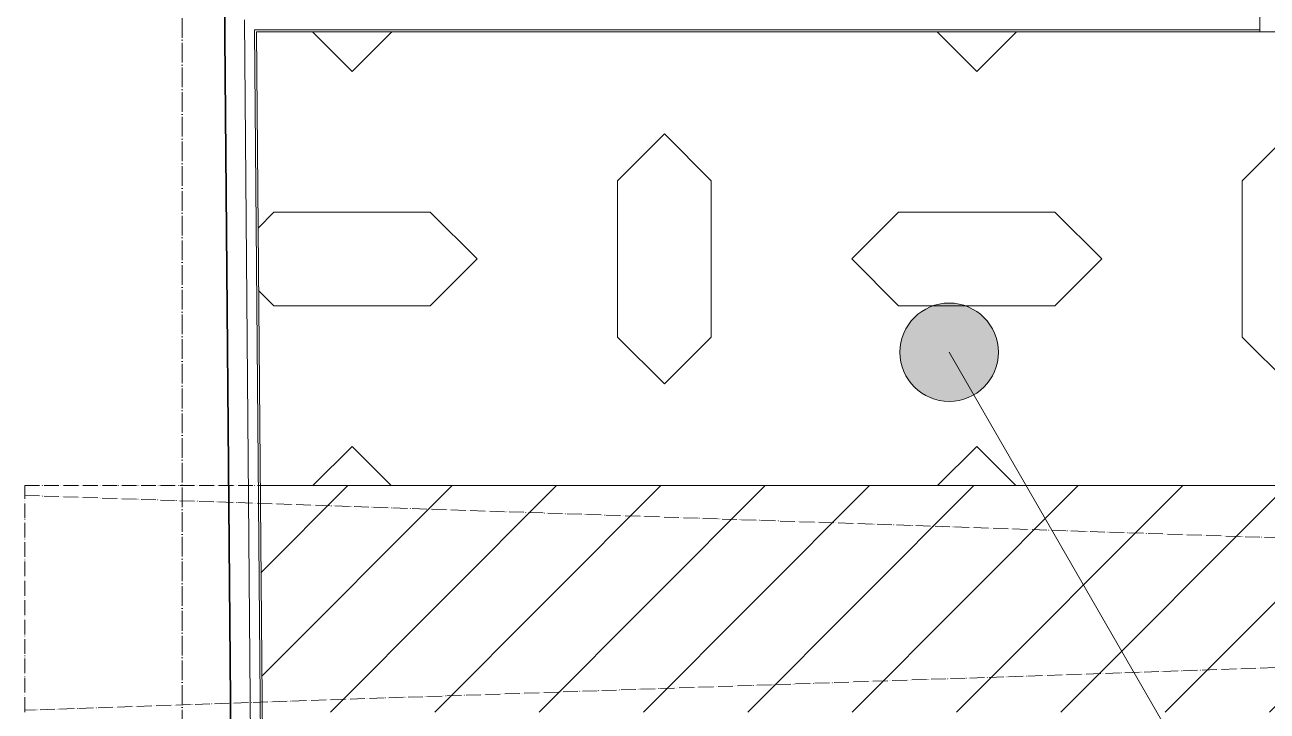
# Model space of a CAD drawing. Header units: millimetres. Extents: x -10474 to 67905, y -3824 to 44223.
# Drawn here: x 48690 to 49953, y 32561 to 33258 of the extents above; entities that cross this region are included whole.
import ezdxf

# ---------------------------------------------------------------- set-up
doc = ezdxf.new("R2010")
doc.units = ezdxf.units.MM
doc.linetypes.add('ADSK_Линия сетки', pattern=[25, 20, -2.5, 0, -2.5])
doc.linetypes.add('ADSK_Штрихпунктирная 2 точки_ш15 п1_5 п1_5 п1_5', pattern=[19.5, 15, -1.5, 0, -1.5, 0, -1.5])
doc.layers.add('Линии', color=7, linetype='Continuous', lineweight=9, true_color=0x00a600)
for name, color, linetype, lineweight in [('Оси', 7, 'Continuous', 9), ('Отметки', 7, 'Continuous', 9), ('Потолки', 7, 'Continuous', 9), ('Потолки штриховка', 7, 'Continuous', 9), ('Стены наружные', 7, 'Continuous', 18), ('Стены несущие', 7, 'Continuous', 30), ('Стены отделка', 7, 'Continuous', 30), ('Стены штриховка', 7, 'Continuous', 9)]:
    doc.layers.add(name, color=color, linetype=linetype, lineweight=lineweight)

msp = doc.modelspace()

# ---------------------------------------------------------------- hatches: boundary and pattern name
at = {"layer": 'Отметки'}
h = msp.add_hatch(color=256, dxfattribs=at)
edge = h.paths.add_edge_path()
edge.add_arc((49629.366, 32925.588), 50, 0, 360)
at = {"layer": 'Потолки штриховка', "lineweight": 18}
h = msp.add_hatch(dxfattribs=at)
h.set_pattern_fill('FP_51', color=256, style=0, pattern_type=2)
h.set_pattern_definition([(45, (0, 0), (0, 635.0003), [67.352, -381.661]), (0, (47.62, 47.62), (317.5, 317.5), [158.75, -476.25]), (315, (206.38, 47.62), (635.0003, 0), [67.352, -381.661]), (225, (254, 0), (0, -635.0003), [67.352, -381.661]), (0, (47.62, -47.62), (317.5, 317.5), [158.75, -476.25]), (315, (0, 0), (635.0003, 0), [67.352, -381.661]), (90, (396.88, -79.38), (-317.5, 317.5), [158.75, -476.25]), (45, (396.88, 79.38), (0, 635.0003), [67.352, -381.661]), (45, (444.5, -127), (0, 635.0003), [67.352, -381.661]), (90, (492.12, -79.38), (-317.5, 317.5), [158.75, -476.25]), (315, (396.88, -79.38), (635.0003, 0), [67.352, -381.661]), (315, (444.5, 127), (635.0003, 0), [67.352, -381.661])])
h.paths.add_polyline_path([(51925.213, 32790.09), (54680.674, 32790.09), (54680.674, 33251.244), (48925.146, 33251.244), (48929.028, 32790.09), (51119.064, 32790.09)])
h.paths.add_polyline_path([(54695.312, 32790.09), (54692.674, 33243.128), (54692.674, 32790.09)])
h.paths.add_polyline_path([(54740.73, 32790.09), (54868.264, 32790.09), (54864.534, 33251.244), (54692.674, 33251.244), (54692.674, 33243.128), (54732.675, 33243.128), (54735.313, 32790.09)])
at = {"layer": 'Потолки штриховка', "lineweight": 18, "true_color": 0x787878}
h = msp.add_hatch(dxfattribs=at)
h.set_pattern_fill('FP_49', color=8, style=0, pattern_type=2)
h.set_pattern_definition([(45, (0, 0), (-53.03301, 53.03301), [])])
h.paths.add_polyline_path([(49007.341, 24553.759), (54724.09, 24553.759), (54724.09, 24773.759), (48996.51, 24773.759), (48998.362, 24553.759), (49005.341, 24553.759)])
h.paths.add_polyline_path([(54736.09, 24553.759), (54742.566, 24553.759), (54741.933, 24773.759), (54736.09, 24773.511), (54736.09, 24569.304)])
h.paths.add_polyline_path([(54122.566, 28548.759), (54902.567, 28548.759), (54900.777, 28770.09), (48962.869, 28770.09), (48964.732, 28548.759), (54102.566, 28548.759)])
h.paths.add_polyline_path([(50076.593, 32560.09), (54680.674, 32560.09), (54680.674, 32790.09), (48929.028, 32790.09), (48930.965, 32560.09), (50053.574, 32560.09)])
h.paths.add_polyline_path([(54696.593, 32560.09), (54695.924, 32685.09), (54695.312, 32790.09), (54692.674, 32789.934), (54692.674, 32560.09)])

# ---------------------------------------------------------------- linework, layer by layer
at = {"layer": 'Линии', "color": 7, "linetype": 'ADSK_Штрихпунктирная 2 точки_ш15 п1_5 п1_5 п1_5'}
for p, q in [((48689.761, 32560.09), (48689.761, 32790.09)), ((48689.761, 32790.09), (55138.737, 32790.09)), ((55138.737, 32781.89), (48689.761, 32561.89)), ((48689.761, 32780.143), (55138.737, 32561.89))]:
    msp.add_line(p, q, dxfattribs=at)
at = {"layer": 'Оси', "linetype": 'ADSK_Линия сетки'}
msp.add_line((48849.565, -3024.361), (48849.565, 44222.998), dxfattribs=at)
at = {"layer": 'Отметки', "lineweight": 20}
msp.add_line((49629.366, 32925.588), (49910.268, 32439.05), dxfattribs=at)
at = {"layer": 'Отметки'}
msp.add_circle((49629.366, 32925.588), 50, dxfattribs=at)
at = {"layer": 'Потолки'}
msp.add_line((48929.028, 32790.09), (54680.674, 32790.09), dxfattribs=at)
at = {"layer": 'Стены наружные'}
msp.add_line((49945, 33251.244), (50975, 33251.244), dxfattribs=at)
at = {"layer": 'Стены несущие'}
for p, q in [((48908.246, 31457.355), (48864.864, 36610.868)), ((48864.864, 36610.868), (48908.246, 31457.355))]:
    msp.add_line(p, q, dxfattribs=at)
at = {"layer": 'Стены отделка', "lineweight": 9}
for p, q in [((49945, 33400.244), (49945, 33251.244)), ((48925.146, 33251.244), (48940.245, 31457.624)), ((49945, 33251.244), (48925.146, 33251.244))]:
    msp.add_line(p, q, dxfattribs=at)
at = {"layer": 'Стены штриховка'}
for p, q in [((48913.045, 33263.244), (48928.246, 31457.523)), ((48923.129, 33253.244), (48938.245, 31457.608)), ((49945, 33253.244), (48923.129, 33253.244))]:
    msp.add_line(p, q, dxfattribs=at)

doc.saveas('drawing.dxf')
